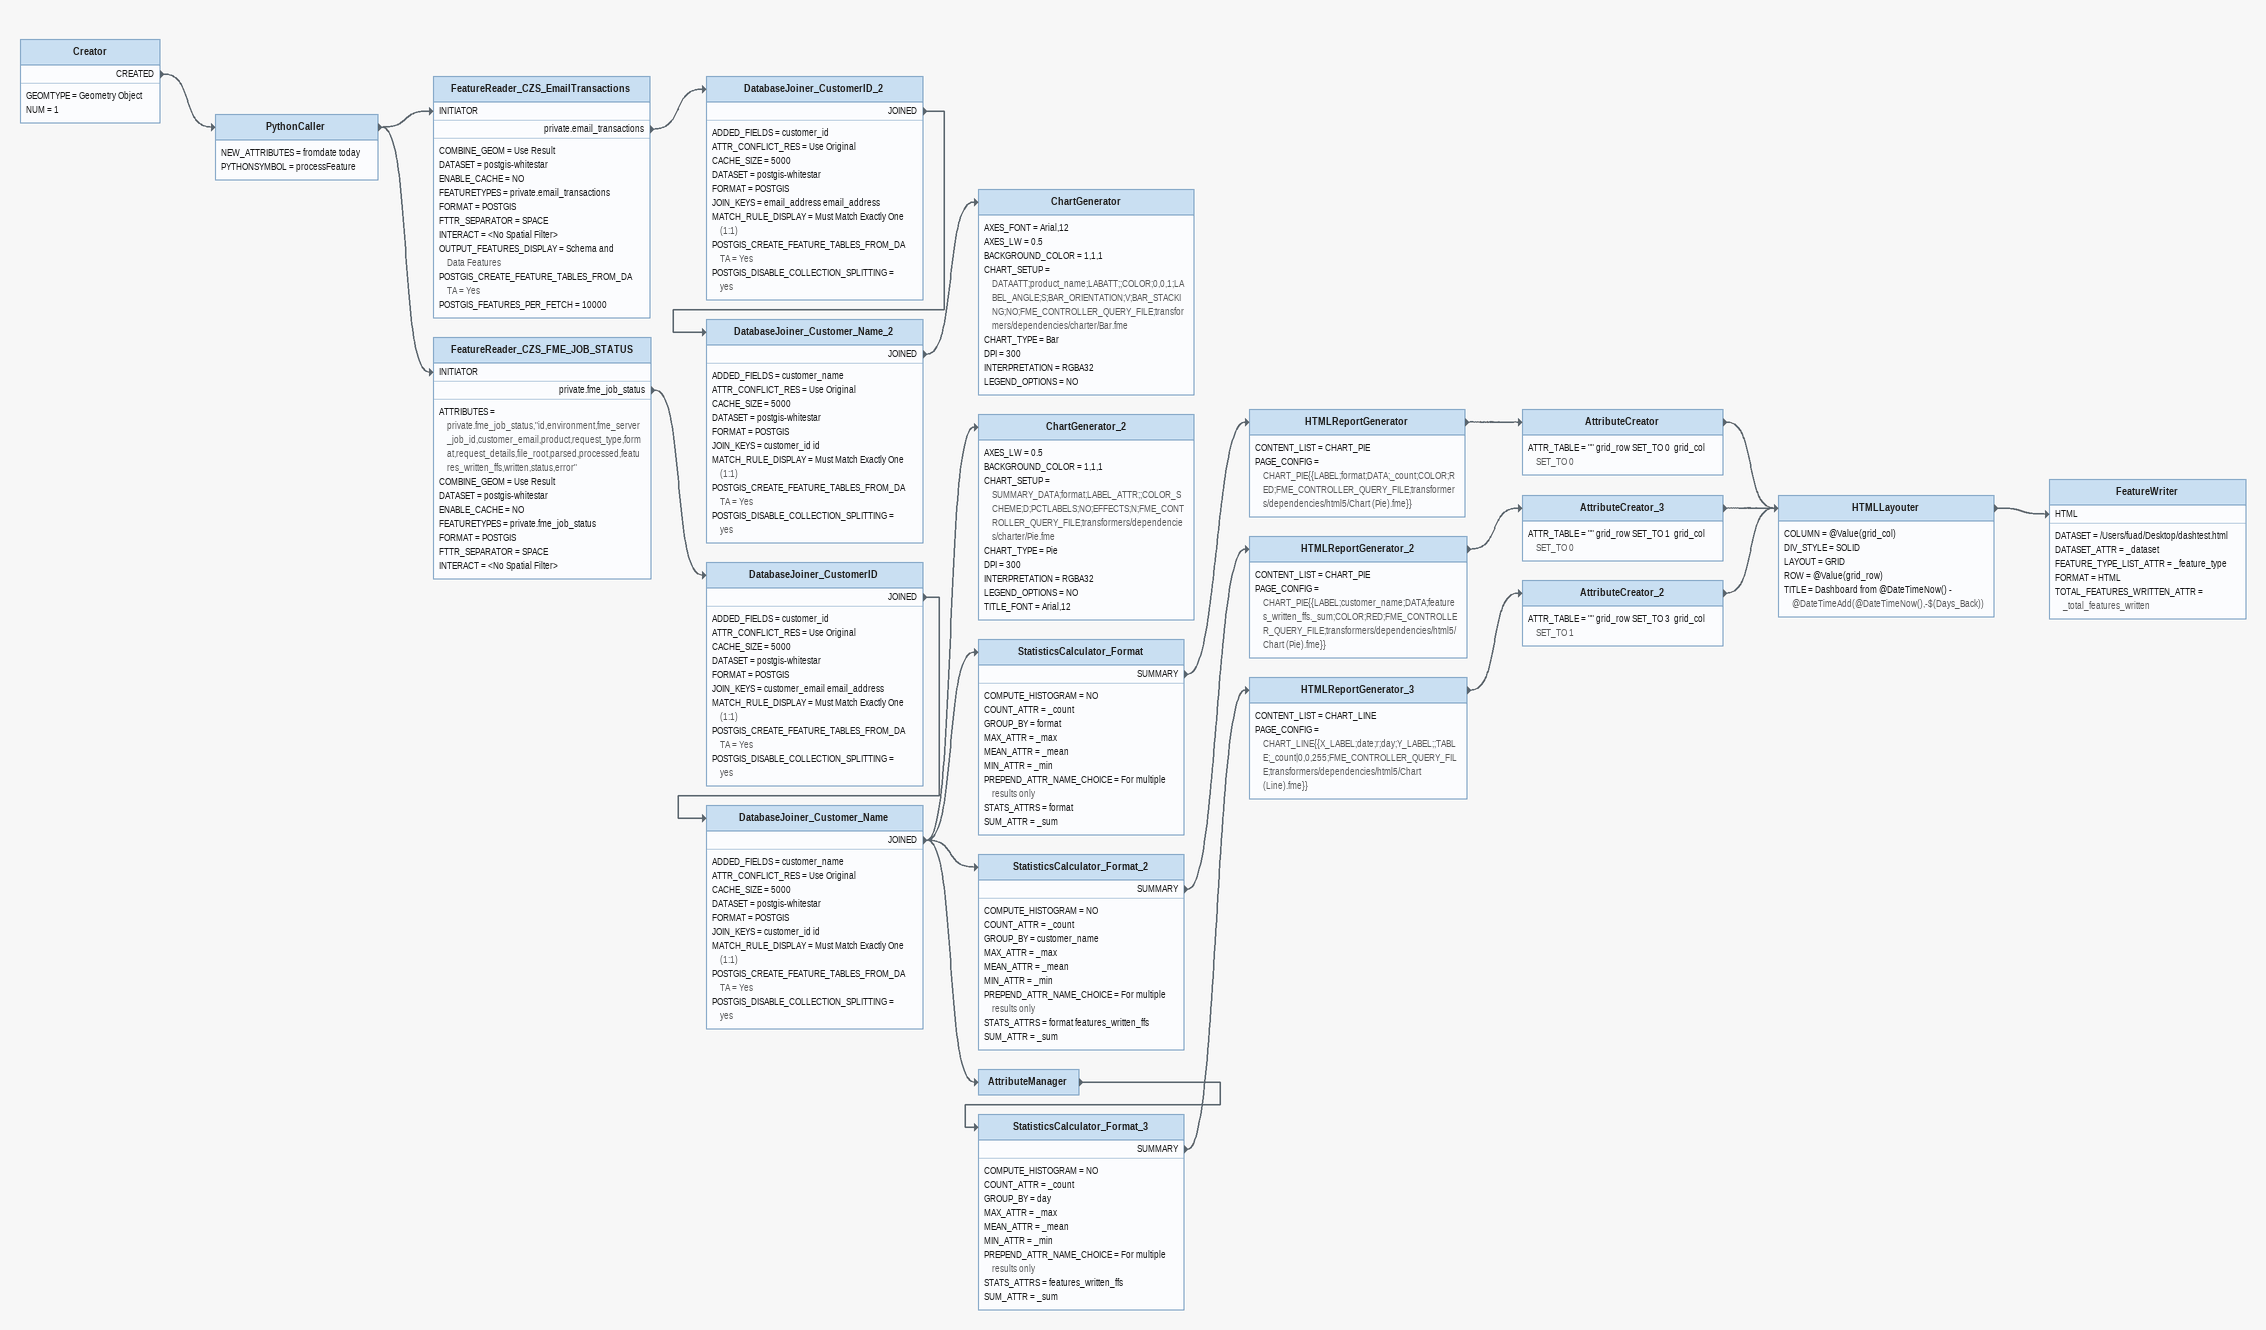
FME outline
Creator
    GEOMTYPE = Geometry Object
    NUM = 1
    CREATED -> PythonCaller
PythonCaller
    NEW_ATTRIBUTES = fromdate today
    PYTHONSYMBOL = processFeature
    -> FeatureReader_CZS_EmailTransactions [INITIATOR]
    -> FeatureReader_CZS_FME_JOB_STATUS [INITIATOR]
FeatureReader_CZS_EmailTransactions
    COMBINE_GEOM = Use Result
    DATASET = postgis-whitestar
    ENABLE_CACHE = NO
    FEATURETYPES = private.email_transactions
    FORMAT = POSTGIS
    FTTR_SEPARATOR = SPACE
    INTERACT = <No Spatial Filter>
    OUTPUT_FEATURES_DISPLAY = Schema and Data Features
    POSTGIS_CREATE_FEATURE_TABLES_FROM_DATA = Yes
    POSTGIS_FEATURES_PER_FETCH = 10000
    private.email_transactions -> DatabaseJoiner_CustomerID_2
DatabaseJoiner_CustomerID_2
    ADDED_FIELDS = customer_id
    ATTR_CONFLICT_RES = Use Original
    CACHE_SIZE = 5000
    DATASET = postgis-whitestar
    FORMAT = POSTGIS
    JOIN_KEYS = email_address email_address
    MATCH_RULE_DISPLAY = Must Match Exactly One (1:1)
    POSTGIS_CREATE_FEATURE_TABLES_FROM_DATA = Yes
    POSTGIS_DISABLE_COLLECTION_SPLITTING = yes
    JOINED -> DatabaseJoiner_Customer_Name_2
DatabaseJoiner_Customer_Name_2
    ADDED_FIELDS = customer_name
    ATTR_CONFLICT_RES = Use Original
    CACHE_SIZE = 5000
    DATASET = postgis-whitestar
    FORMAT = POSTGIS
    JOIN_KEYS = customer_id id
    MATCH_RULE_DISPLAY = Must Match Exactly One (1:1)
    POSTGIS_CREATE_FEATURE_TABLES_FROM_DATA = Yes
    POSTGIS_DISABLE_COLLECTION_SPLITTING = yes
    JOINED -> ChartGenerator
ChartGenerator
    AXES_FONT = Arial,12
    AXES_LW = 0.5
    BACKGROUND_COLOR = 1,1,1
    CHART_SETUP = DATAATT;product_name;LABATT;;COLOR;0,0,1;LABEL_ANGLE;S;BAR_ORIENTATION;V;BAR_STACKING;NO;FME_CONTROLLER_QUERY_FILE;transformers/dependencies/charter/Bar.fme
    CHART_TYPE = Bar
    DPI = 300
    INTERPRETATION = RGBA32
    LEGEND_OPTIONS = NO
FeatureReader_CZS_FME_JOB_STATUS
    ATTRIBUTES = private.fme_job_status,"id,environment,fme_server_job_id,customer_email,product,request_type,format,request_details,file_root,parsed,processed,features_written_ffs,written,status,error"
    COMBINE_GEOM = Use Result
    DATASET = postgis-whitestar
    ENABLE_CACHE = NO
    FEATURETYPES = private.fme_job_status
    FORMAT = POSTGIS
    FTTR_SEPARATOR = SPACE
    INTERACT = <No Spatial Filter>
    private.fme_job_status -> DatabaseJoiner_CustomerID
DatabaseJoiner_CustomerID
    ADDED_FIELDS = customer_id
    ATTR_CONFLICT_RES = Use Original
    CACHE_SIZE = 5000
    DATASET = postgis-whitestar
    FORMAT = POSTGIS
    JOIN_KEYS = customer_email email_address
    MATCH_RULE_DISPLAY = Must Match Exactly One (1:1)
    POSTGIS_CREATE_FEATURE_TABLES_FROM_DATA = Yes
    POSTGIS_DISABLE_COLLECTION_SPLITTING = yes
    JOINED -> DatabaseJoiner_Customer_Name
DatabaseJoiner_Customer_Name
    ADDED_FIELDS = customer_name
    ATTR_CONFLICT_RES = Use Original
    CACHE_SIZE = 5000
    DATASET = postgis-whitestar
    FORMAT = POSTGIS
    JOIN_KEYS = customer_id id
    MATCH_RULE_DISPLAY = Must Match Exactly One (1:1)
    POSTGIS_CREATE_FEATURE_TABLES_FROM_DATA = Yes
    POSTGIS_DISABLE_COLLECTION_SPLITTING = yes
    JOINED -> ChartGenerator_2
    JOINED -> StatisticsCalculator_Format
    JOINED -> StatisticsCalculator_Format_2
    JOINED -> AttributeManager
ChartGenerator_2
    AXES_LW = 0.5
    BACKGROUND_COLOR = 1,1,1
    CHART_SETUP = SUMMARY_DATA;format;LABEL_ATTR;;COLOR_SCHEME;D;PCTLABELS;NO;EFFECTS;N;FME_CONTROLLER_QUERY_FILE;transformers/dependencies/charter/Pie.fme
    CHART_TYPE = Pie
    DPI = 300
    INTERPRETATION = RGBA32
    LEGEND_OPTIONS = NO
    TITLE_FONT = Arial,12
StatisticsCalculator_Format
    COMPUTE_HISTOGRAM = NO
    COUNT_ATTR = _count
    GROUP_BY = format
    MAX_ATTR = _max
    MEAN_ATTR = _mean
    MIN_ATTR = _min
    PREPEND_ATTR_NAME_CHOICE = For multiple results only
    STATS_ATTRS = format
    SUM_ATTR = _sum
    SUMMARY -> HTMLReportGenerator
HTMLReportGenerator
    CONTENT_LIST = CHART_PIE
    PAGE_CONFIG = CHART_PIE{{LABEL;format;DATA;_count;COLOR;RED;FME_CONTROLLER_QUERY_FILE;transformers/dependencies/html5/Chart (Pie).fme}}
    -> AttributeCreator
AttributeCreator
    ATTR_TABLE = "" grid_row SET_TO 0  grid_col SET_TO 0
    -> HTMLLayouter
StatisticsCalculator_Format_2
    COMPUTE_HISTOGRAM = NO
    COUNT_ATTR = _count
    GROUP_BY = customer_name
    MAX_ATTR = _max
    MEAN_ATTR = _mean
    MIN_ATTR = _min
    PREPEND_ATTR_NAME_CHOICE = For multiple results only
    STATS_ATTRS = format features_written_ffs
    SUM_ATTR = _sum
    SUMMARY -> HTMLReportGenerator_2
HTMLReportGenerator_2
    CONTENT_LIST = CHART_PIE
    PAGE_CONFIG = CHART_PIE{{LABEL;customer_name;DATA;features_written_ffs._sum;COLOR;RED;FME_CONTROLLER_QUERY_FILE;transformers/dependencies/html5/Chart (Pie).fme}}
    -> AttributeCreator_3
AttributeCreator_3
    ATTR_TABLE = "" grid_row SET_TO 1  grid_col SET_TO 0
    -> HTMLLayouter
AttributeManager
    -> StatisticsCalculator_Format_3
StatisticsCalculator_Format_3
    COMPUTE_HISTOGRAM = NO
    COUNT_ATTR = _count
    GROUP_BY = day
    MAX_ATTR = _max
    MEAN_ATTR = _mean
    MIN_ATTR = _min
    PREPEND_ATTR_NAME_CHOICE = For multiple results only
    STATS_ATTRS = features_written_ffs
    SUM_ATTR = _sum
    SUMMARY -> HTMLReportGenerator_3
HTMLReportGenerator_3
    CONTENT_LIST = CHART_LINE
    PAGE_CONFIG = CHART_LINE{{X_LABEL;date;r;day;Y_LABEL;;TABLE;_count|0,0,255;FME_CONTROLLER_QUERY_FILE;transformers/dependencies/html5/Chart (Line).fme}}
    -> AttributeCreator_2
AttributeCreator_2
    ATTR_TABLE = "" grid_row SET_TO 3  grid_col SET_TO 1
    -> HTMLLayouter
HTMLLayouter
    COLUMN = @Value(grid_col)
    DIV_STYLE = SOLID
    LAYOUT = GRID
    ROW = @Value(grid_row)
    TITLE = Dashboard from @DateTimeNow() - @DateTimeAdd(@DateTimeNow(),-$(Days_Back))
    -> FeatureWriter [HTML]
FeatureWriter
    DATASET = /Users/fuad/Desktop/dashtest.html
    DATASET_ATTR = _dataset
    FEATURE_TYPE_LIST_ATTR = _feature_type
    FORMAT = HTML
    TOTAL_FEATURES_WRITTEN_ATTR = _total_features_written
